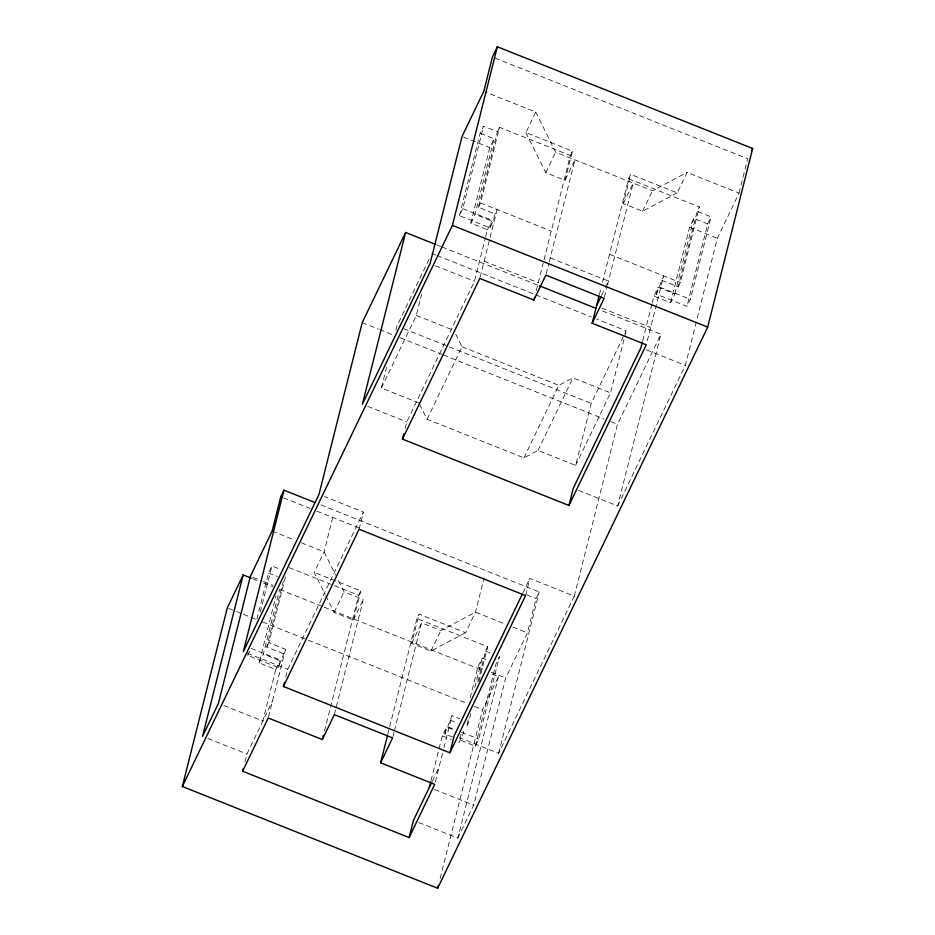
<?xml version="1.0" encoding="UTF-8"?>
<svg xmlns="http://www.w3.org/2000/svg" width="935" height="935" viewBox="0 0 935 935"><rect width="100%" height="100%" fill="white"/><g stroke="black" fill="none" stroke-linecap="round" stroke-linejoin="round"><path stroke-width="0.7" stroke-dasharray="4.67 3.51" d="M285.736 677.221L287.723 669.296L363.388 512.088L324.375 496.543M285.42 576.895L268.871 642.661L285.526 649.287L278.291 667.59L247.763 655.435L248.476 652.63M256.903 619.11L268.509 573.003L271.898 565.967L280.722 569.485M260.292 612.074L271.898 565.967M223.804 705.516L262.817 721.06L275.79 669.518L259.135 662.88L276.035 595.724M259.135 662.88L263.366 654.091L279.565 589.728M283.41 653.694L266.755 647.055L283.305 581.289M244.947 761.967L246.945 754.042L272.552 700.829M278.291 667.59L280.021 660.729L263.366 654.091M268.567 716.689L285.526 649.287M332.731 517.476L324.083 551.825L314.207 572.349L325.135 594.344M418.974 402.985L381.375 387.99L387.394 364.042M395.914 330.219L396.978 325.988L430.018 257.324M359.075 529.257L363.388 512.088M381.375 387.99L416.297 315.434L421.615 294.303M324.48 731.088L358.643 595.303L360.758 590.897L314.207 572.349M325.777 595.63L334.122 612.448L353.407 620.127L360.758 590.897M405.112 428.546L406.772 421.942L474.466 281.295L485.323 238.121M459.412 215.669L480.158 133.237L483.535 126.202L497.408 131.73L478.404 207.29L495.047 213.928L493.318 220.8L489.94 227.836L459.412 215.669L462.802 208.634L483.535 126.202M334.333 714.656L363.283 599.604L344.01 591.925L336.296 576.404M485.674 236.719L487.427 229.753L470.784 223.126L489.8 147.566L494.031 138.766L480.158 133.237M470.784 223.126L475.015 214.325L494.031 138.766M478.404 207.29L480.52 202.895L499.535 127.335L570.292 155.537L543.539 261.8M489.94 227.836L491.67 220.964L475.015 214.325M480.111 277.122L497.163 209.534L495.047 213.928M387.733 734.513L416.917 618.526L419.032 614.131L465.595 632.679L475.471 612.156L484.108 577.807M465.595 632.679L430.965 651.04L411.68 643.362L419.032 614.131M392.969 736.476L394.021 732.269M394.371 730.866L421.556 622.839L440.841 630.517L475.471 612.156L506.104 624.37M536.246 290.715L543.188 263.202M525.856 132.583L545.771 172.683L565.056 180.373L572.407 151.143L525.856 132.583L535.732 112.06L485.101 91.887M546.192 273.815L548.88 263.191M549.219 261.858L574.932 159.85L565.056 180.373M431.07 780.456L442.278 735.88L446.521 727.079L454.2 730.141M452.75 737.119L444.791 733.952L446.521 727.079M444.791 733.952L452.014 715.649L459.704 718.711M435.394 781.718L442.559 753.259M443.961 747.684L452.014 715.649M461.048 734.115L458.933 742.507L463.164 733.718L464.578 728.12M470.2 697.732L477.949 666.959L482.179 658.158L488.479 660.671M474.781 687.541L482.179 658.158M468.318 719.681L466.553 726.682L468.669 722.288L471.485 711.091M477.82 681.907L485.569 651.122L487.684 646.728L416.917 618.526M478.884 681.708L487.684 646.728M440.128 878.409L482.589 709.63L498.46 676.648L490.361 673.422M475.307 746.118L496.053 663.686L499.442 656.65L478.697 739.082L475.307 746.118L459.389 739.772M418.822 822.543L457.834 838.099L498.46 676.648M599.347 294.794L601.112 287.816M602.514 282.241L628.565 178.76L630.681 174.366L677.232 192.914L687.108 172.391L739.071 193.101L717.344 238.25L696.727 320.156M677.232 192.914L642.602 211.275L623.329 203.596L630.681 174.366M525.563 595.607L529.888 578.438L574.289 596.133L498.624 753.341L459.611 737.797M457.834 838.099L473.718 805.117L505.695 678.015L527.422 632.866L536.071 598.517L539.238 591.925L320.413 504.713M604.466 297.038L607.154 286.414M607.493 285.081L633.182 183.108L555.647 152.16L535.732 112.06M498.624 753.341L539.238 591.925M419.605 404.236L427.085 419.301L523.916 457.893L538.011 450.425L575.621 465.408L591.212 403.406L626.134 330.85L596.46 319.022M575.621 465.408L610.543 392.852L624.358 337.897M624.72 336.483L626.134 330.85M574.289 596.133L617.509 424.373L660.893 334.227L600.106 309.999M642.707 340.691L651.824 304.471M652.174 303.08L653.927 296.115L658.158 287.314L674.813 293.952L670.582 302.753L653.927 296.115M628.565 178.76L699.322 206.962L697.206 211.357L711.079 216.885L690.346 299.317L686.956 306.353L656.428 294.186L658.158 287.314M656.428 294.186L663.663 275.883L646.938 342.152M578.648 490.443L617.673 505.987L660.893 334.227M670.582 302.753L689.586 227.193L693.817 218.393L707.701 223.921L686.956 306.353M674.813 293.952L693.817 218.393M661.548 280.278L678.191 286.916L697.206 211.357M678.191 286.916L680.318 282.522L699.322 206.962M617.673 505.987L685.355 365.351L696.376 321.57M739.071 193.101L747.708 158.751L493.762 57.549M497.408 131.73L499.535 127.335M247.763 655.435L250.592 649.568M266.755 647.055L268.871 642.661M275.79 669.518L280.021 660.729M487.427 229.753L491.67 220.964M334.122 612.448L344.01 591.925M427.085 419.301L462.007 346.745L455.766 334.181M545.771 172.683L555.647 152.16M570.292 155.537L572.407 151.143M353.407 620.127L363.283 599.604M411.68 643.362L421.556 622.839M623.329 203.596L633.182 183.108L652.478 190.752L687.108 172.391M601.567 295.495L604.723 288.95M605.354 287.641L608.498 281.108L550.224 257.873M430.965 651.04L440.841 630.517M523.916 457.893L558.838 385.325L572.933 377.857L610.543 392.852M642.602 211.275L652.478 190.752M538.011 450.425L572.933 377.857M432.356 781.099L439.053 767.179M522.945 592.848L529.888 578.438M707.701 223.921L711.079 216.885M463.363 137.036L489.8 147.566M689.586 227.193L717.344 238.25M480.52 202.895L551.276 231.097M609.55 254.32L680.318 282.522M462.802 208.634L493.318 220.8M659.818 287.15L690.346 299.317M484.143 261.181L538.256 282.744M601.941 308.118L650.643 327.531M436.668 244.865L440.724 246.478M442.068 247.015L539.32 285.771M431.888 253.443L435.944 255.056M437.288 255.594L534.411 294.291M535.755 294.829L591.06 316.871M435.441 265.75L474.466 281.295M646.342 349.795L685.355 365.351M416.297 315.434L452.552 329.88M462.007 346.745L558.838 385.325M403.721 328.676L591.212 403.406M362.219 322.622L378.418 329.085M379.774 329.623L393.284 335.01M400.04 337.699L441.904 354.388M443.26 354.926L603.998 418.985M610.754 421.673L617.509 424.373M367.759 406.386L406.772 421.942M283.434 497.841L310.081 508.453M316.743 511.106L359.765 528.252M526.744 594.8L536.071 598.517M272.132 531.115L294.782 540.149M301.444 542.803L324.083 551.825L335.653 575.107M512.766 627.023L527.422 632.866M289.219 567.627L333.281 585.193M334.613 585.719L358.643 595.303M485.569 651.122L490.606 653.133M268.509 573.003L277.333 576.521M253.046 577.327L262.291 581.009M263.612 581.535L272.868 585.216M477.949 666.959L483.231 669.063M491.156 672.218L505.695 678.015M252.625 578.672L258.025 580.834M263.436 582.984L272.891 586.748M279.635 589.436L322.867 606.663M324.211 607.201L483.605 670.734M228.643 608.428L235.398 611.116M236.754 611.654L242.153 613.816M243.509 614.353L255.664 619.192M262.419 621.88L306.996 639.645M308.34 640.183L467.734 703.716M474.489 706.404L482.589 709.63M449.899 720.043L457.589 723.106M251.153 648.399L281.68 660.554M448.169 726.916L454.807 729.557M461.446 732.198L478.697 739.082M247.366 653.203L287.723 669.296M442.278 735.88L451.254 739.445M434.693 789.561L473.718 805.117M207.932 738.498L246.945 754.042"/><path stroke-width="1.4" d="M283.41 686.465L359.075 529.257L525.563 595.607L449.91 752.815L283.41 686.465L284.404 682.503M449.91 752.815L454.223 735.646L522.314 594.157M435.313 244.327L405.603 232.476L362.371 404.247L430.065 263.6L462.042 136.51L483.781 91.349L492.418 57.012L497.35 46.75L752.652 148.49L707.701 327.11L437.65 888.25L182.348 786.51L227.298 607.89L243.17 574.908L251.27 578.134M243.17 574.908L202.544 736.348L218.416 703.365L250.405 576.264L272.132 531.115L280.769 496.777L283.948 490.174L315.013 502.562M283.948 490.174L243.334 651.601L318.987 494.393L362.219 322.622L405.603 232.476M387.382 735.927L380.615 762.808L434.728 784.371L409.121 837.573L242.621 771.223L243.287 768.582M242.621 771.223L268.228 718.01L322.341 739.573L323.417 735.331M182.348 786.51L452.411 225.37L497.35 46.75M598.996 296.196L592.159 323.241L646.272 344.805L568.947 505.473L402.459 439.111L403.78 433.828M402.459 439.111L479.772 278.443L533.885 300.018L534.563 297.353M409.121 837.573L413.445 820.404L431.748 782.361M429.317 787.422L430.719 781.847M437.65 888.25L438.351 885.433M568.947 505.473L573.272 488.292L640.954 347.656L642.357 342.081M322.341 739.573L334.333 714.656L392.606 737.879L380.615 762.808M533.885 300.018L545.865 275.135L604.139 298.358L592.159 323.241M596.53 305.967L600.936 296.804M751.413 151.061L752.652 148.49M452.411 225.37L707.701 327.11M539.32 285.771L596.062 308.386"/></g></svg>
